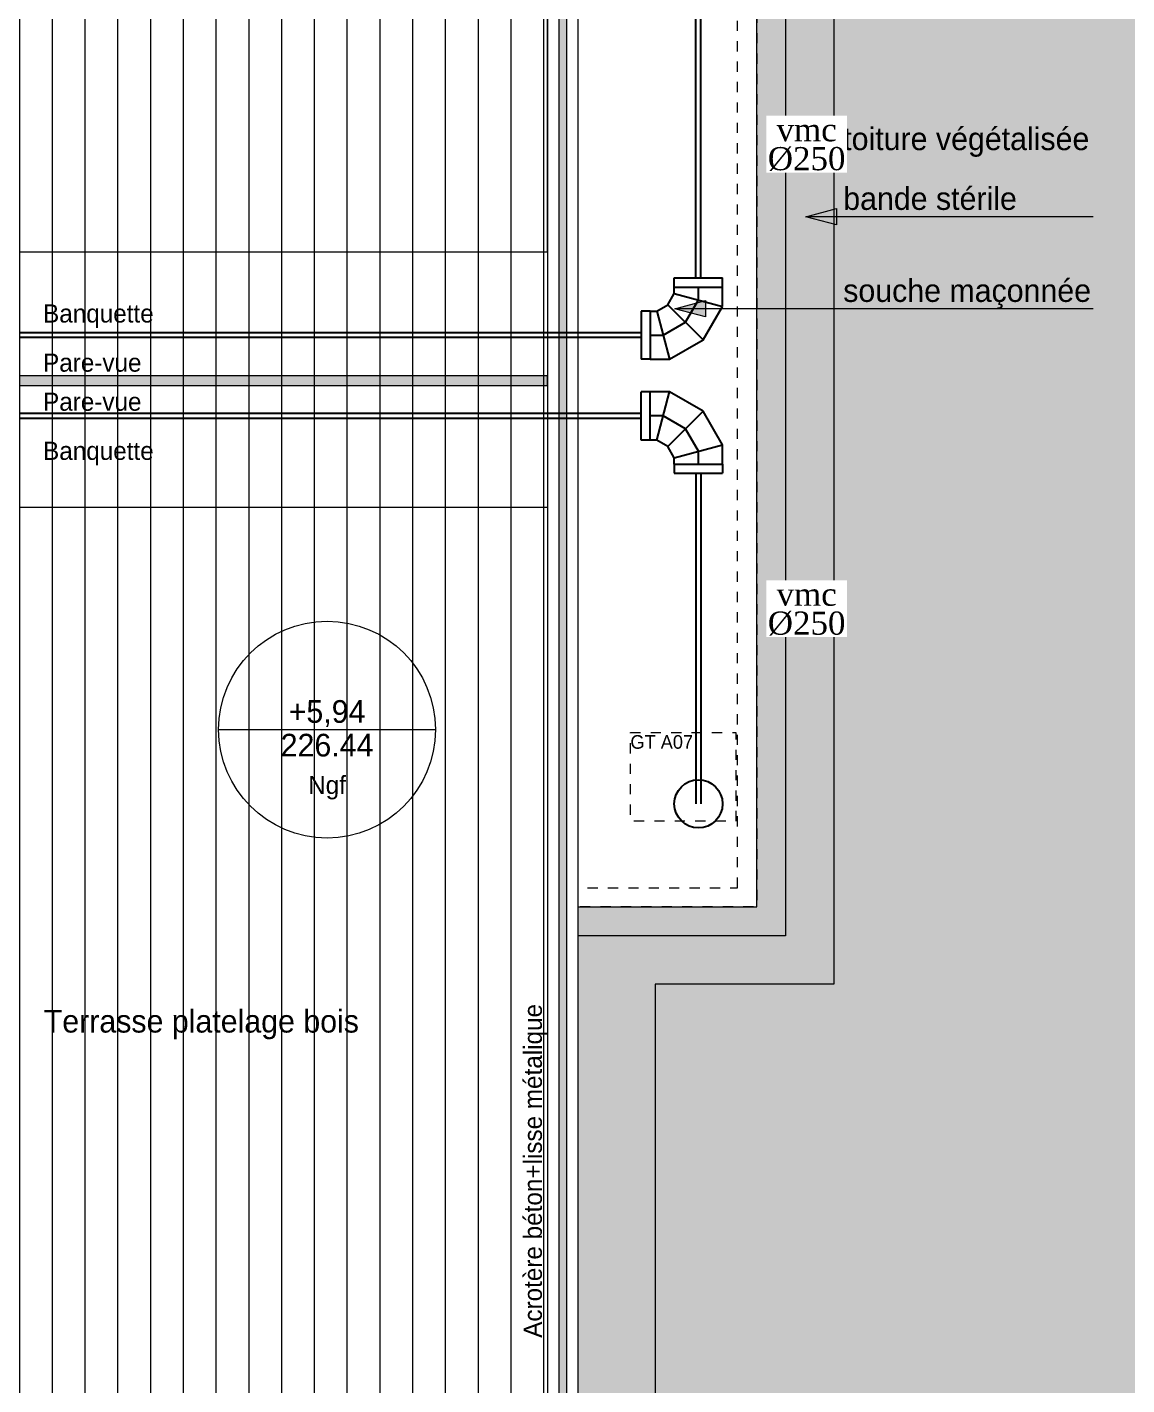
# Model space of a CAD drawing. Header units: centimetres. Extents: x 2738 to 7810, y 2495 to 5758.
# Drawn here: x 6481 to 7051, y 3696 to 4400 of the extents above; entities that cross this region are included whole.
import ezdxf

# ---------------------------------------------------------------- set-up
doc = ezdxf.new("R2010")
doc.units = ezdxf.units.CM
doc.header["$LTSCALE"] = 12.7
doc.linetypes.add('ISO-03', pattern=[3, 1.2, -1.8])
doc.linetypes.add('VW-01', pattern=[0.83312, 0.41656, -0.41656])
for name, color, linetype, lineweight in [('B GÈnÈral', 7, 'Continuous', 5), ('B Général', 7, 'Continuous', 5), ('C ANNOTATIONS-niveaux', 7, 'Continuous', 5), ('C ANNOTATIONS-prestations', 7, 'Continuous', 5), ('C ANNOTATIONS-prestations-1', 7, 'Continuous', 5), ('C ANNOTATIONS-texte', 7, 'Continuous', 5)]:
    doc.layers.add(name, color=color, linetype=linetype, lineweight=lineweight)
doc.layers.add('C ANNOTATIONS-textes-numérotation gaine', color=7, linetype='ISO-03', lineweight=5, true_color=0xdd0000)
doc.layers.add('prlm-VMC', color=93, linetype='Continuous')
doc.styles.add('Eurostile', font='')
doc.styles.add('prlm-vmc', font='pala.ttf', dxfattribs={"height": 14})
doc.styles.get('Eurostile').set_extended_font_data('Eurostile')
pattern_1 = [(90, (0, 0), (17, 0), [])]

# ---------------------------------------------------------------- blocks, each defined once
blk = doc.blocks.new('Groupe-9-1')
at = {"layer": 'B GÈnÈral', "linetype": 'Continuous', "lineweight": 0}
h = blk.add_hatch(color=7, dxfattribs=at)
h.paths.add_polyline_path([(6766.8, 4893.39), (7614.48, 4893.39), (7614.48, 3541.39), (6871, 3541.38), (6871, 3541.38), (6766.8, 3541.38), (6766.8, 3943.95), (6859.41, 3943.95), (6859.41, 4490.05), (6766.8, 4490.05)])
h.paths.add_polyline_path([(7574.48, 4853.39), (6806.8, 4853.39), (6806.8, 4530.05), (6899.41, 4530.05), (6899.41, 3903.95), (6806.8, 3903.95), (6806.8, 3581.39), (6856.35, 3581.39), (7574.48, 3581.39)])
at = {"layer": 'B GÈnÈral', "linetype": 'Continuous', "lineweight": 5}
h = blk.add_hatch(dxfattribs=at)
h.set_pattern_fill('H_BETON', style=0, pattern_type=2)
h.set_pattern_definition([(-142.125, (18.52, 3.53), (43.7117, -46.2287), [20.1116, -70.0022]), (-46.603, (18.52, 3.53), (74.8986, 50.107), [10.1363, -53.48606]), (-168.1342, (25.97, -3.92), (43.22876, -46.14675), [23.8315, -66.28233]), (-45, (74.487, 21.94), (26.14722, 36.694), [3.74198, -41.31494]), (28.99596, (32.19, 40.13), (42.29579, -18.18976), [4.24987, -37.59605]), (-23.1986, (33.07, 39.688), (10.64927, 43.78035), [6.71663, -38.34028]), (-45.27307, (35.91, 42.19), (26.3218, 36.56896), [6.6235, -39.4178]), (-170.5377, (0, 0), (58.6455, -170.4193), [10.729, -169.4987]), (-107.3538, (-22.49, 19.844), (44.63721, -6.13557), [7.39208, -37.66483]), (-54.46244, (-22.49, 19.844), (45.86113, -6.17366), [7.58682, -37.4701]), (179.84497, (-18.991, 13.656), (41.80673, -21.85841), [5.26239, -34.29632])])
h.paths.add_polyline_path([(6806.8, 3903.95), (6806.8, 3581.39), (7574.48, 3581.39), (7574.48, 4853.39), (6806.8, 4853.39), (6806.8, 4530.05), (6899.41, 4530.05), (6899.41, 3903.95)])
at = {"layer": 'B Général', "color": 7, "linetype": 'Continuous', "lineweight": 20, "flags": 128}
for points in [[(6766.8, 4893.39), (7614.48, 4893.39), (7614.48, 3541.39), (6871, 3541.38), (6871, 3541.38), (6766.8, 3541.38), (6766.8, 3943.95), (6859.41, 3943.95), (6859.41, 4490.05), (6766.8, 4490.05)], [(7574.48, 4853.39), (6806.8, 4853.39), (6806.8, 4530.05), (6899.41, 4530.05), (6899.41, 3903.95), (6806.8, 3903.95), (6806.8, 3581.39), (6856.35, 3581.39), (7574.48, 3581.39), (7574.48, 4853.39)]]:
    blk.add_lwpolyline(points, close=True, dxfattribs=at)
at = {"layer": 'B Général', "color": 7, "linetype": 'Continuous', "lineweight": 5, "flags": 128}
blk.add_lwpolyline([(6806.8, 3903.95), (6806.8, 3581.39), (7574.48, 3581.39), (7574.48, 4853.39), (6806.8, 4853.39), (6806.8, 4530.05), (6899.41, 4530.05), (6899.41, 3903.95)], close=True, dxfattribs=at)
blk = doc.blocks.new('Alti BAT A TERRASSE R+2')
at = {"layer": 'C ANNOTATIONS-niveaux', "color": 7, "linetype": 'Continuous', "lineweight": 5}
blk.add_line((-55.92, -9.05), (56.58, -9.05), dxfattribs=at)
blk.add_circle((0.33, -9.05), 56.25, dxfattribs=at)
at = {"layer": 'C ANNOTATIONS-niveaux', "color": 7, "attachment_point": 2, "rotation": 0, "line_spacing_factor": 0.894142, "style": 'Eurostile'}
for s, insert, char_height in [('+5,94', (0.33, 6.24), 11.765), ('226.44', (0.33, -11.22), 11.765), ('Ngf', (0.33, -33.06), 9.412)]:
    blk.add_mtext(s, dxfattribs=dict(at, insert=insert, char_height=char_height))
blk = doc.blocks.new('Groupe-25-1')
at = {"layer": 'B Général', "color": 7, "linetype": 'VW-01', "lineweight": 5, "flags": 128}
blk.add_lwpolyline([(6793.89, 4034.39), (6848.53, 4034.39), (6848.53, 3988.39), (6793.89, 3988.39)], close=True, dxfattribs=at)
at = {"layer": 'C ANNOTATIONS-textes-numérotation gaine', "color": 7, "insert": (6793.89, 4033.09), "char_height": 7.059, "width": 46, "attachment_point": 1, "line_spacing_factor": 0.894142, "style": 'Eurostile'}
blk.add_mtext('GT A07', dxfattribs=at)
blk = doc.blocks.new('xi.c250-90')
at = {"layer": 'prlm-VMC'}
for p, q in [((14.95, 42.26), (-2.45, 32.21)), ((21.65, 17.26), (14.95, 42.26)), ((25, 42.26), (14.95, 42.26)), ((25, 42.26), (29.76, 42.26)), ((25, 17.26), (25, 42.26)), ((29.76, 17.26), (29.76, 42.26)), ((-2.45, 32.21), (-12.5, 14.81)), ((15.85, 13.91), (-2.45, 32.21)), ((18.3, 29.76), (6.7, 23.06)), ((25, 29.76), (18.3, 29.76)), ((6.7, 23.06), (0, 11.46)), ((12.5, 8.11), (-12.5, 14.81)), ((-12.5, 14.81), (-12.5, 4.76)), ((21.65, 17.26), (15.85, 13.91)), ((25, 17.26), (21.65, 17.26)), ((25, 17.26), (29.76, 17.26)), ((0, 11.46), (0, 4.76)), ((15.85, 13.91), (12.5, 8.11)), ((12.5, 8.11), (12.5, 4.76)), ((-12.5, 4.76), (-12.5, 0)), ((12.5, 4.76), (-12.5, 4.76)), ((12.5, 0), (-12.5, 0)), ((12.5, 4.76), (12.5, 0))]:
    blk.add_line(p, q, dxfattribs=at)
blk = doc.blocks.new('xi.vmcd250')
at = {"layer": 'prlm-VMC', "color": 0, "linetype": 'ByBlock', "lineweight": -2, "insert": (0, 0), "char_height": 12, "width": 39.3872, "attachment_point": 2, "line_spacing_factor": 0.75, "style": 'prlm-vmc', "bg_fill": 3, "box_fill_scale": 1.1, "bg_fill_color": 256, "bg_fill_transparency": 0}
blk.add_mtext('vmc\\P%%C250', dxfattribs=at)

msp = doc.modelspace()

# ---------------------------------------------------------------- hatches: boundary and pattern name
at = {"layer": 'B GÈnÈral', "linetype": 'Continuous', "lineweight": 0, "true_color": 0xbbbbbb}
msp.add_hatch(color=9, dxfattribs=at).paths.add_polyline_path([(6760.96, 3533.39), (6760.96, 4901.39), (6756.71, 4901.39), (6756.71, 3533.39)])
at = {"layer": 'B GÈnÈral', "linetype": 'Continuous', "lineweight": 5, "true_color": 0x444444}
h = msp.add_hatch(dxfattribs=at)
h.set_pattern_fill('BARDAGE BOIS-2', color=250, style=0, pattern_type=2)
h.set_pattern_definition(pattern_1)
h.paths.add_polyline_path([(6215.89, 4893.35), (6215.89, 4400.24), (6273.89, 4400.24), (6273.89, 4283.76), (6750.8, 4283.6), (6750.8, 4893.36)])
h = msp.add_hatch(dxfattribs=at)
h.set_pattern_fill('BARDAGE BOIS-2', color=250, style=0, pattern_type=2)
h.set_pattern_definition(pattern_1)
h.paths.add_polyline_path([(6273.89, 4283.76), (6750.8, 4283.76), (6750.8, 4151.22), (6273.89, 4151.22)])
at = {"layer": 'B GÈnÈral', "linetype": 'Continuous', "lineweight": 0, "true_color": 0xeeeeee}
msp.add_hatch(color=7, dxfattribs=at).paths.add_polyline_path([(6750.8, 4219.5), (6221.89, 4219.5), (6221.89, 4214.5), (6750.8, 4214.5)])
at = {"layer": 'B GÈnÈral', "linetype": 'Continuous', "lineweight": 5, "true_color": 0x444444}
h = msp.add_hatch(dxfattribs=at)
h.set_pattern_fill('BARDAGE BOIS-2', color=250, style=0, pattern_type=2)
h.set_pattern_definition(pattern_1)
h.paths.add_polyline_path([(6215.89, 3541.38), (6215.89, 4034.53), (6273.89, 4034.53), (6273.89, 4151.4), (6750.8, 4151.22), (6750.8, 3541.42)])
at = {"layer": 'C ANNOTATIONS-prestations-1', "linetype": 'Continuous', "lineweight": 0}
for points in [[(6900.88, 4297.75), (6885, 4302), (6900.88, 4306.26)], [(6832.88, 4250.02), (6817, 4254.27), (6832.88, 4258.52)]]:
    msp.add_hatch(color=7, dxfattribs=at).paths.add_polyline_path(points)

# ---------------------------------------------------------------- linework, layer by layer
at = {"layer": 'B Général', "linetype": 'Continuous', "lineweight": 5, "flags": 128}
for points in [[(6760.96, 3533.39), (6760.96, 4901.39), (6756.71, 4901.39), (6756.71, 3533.39)], [(6766.8, 3541.38), (6766.8, 4893.36), (6750.8, 4893.36), (6750.8, 3541.38)]]:
    msp.add_lwpolyline(points, dxfattribs=at)
at = {"layer": 'B Général', "color": 7, "linetype": 'Continuous', "lineweight": 5, "flags": 128}
for points in [[(6215.89, 4893.35), (6215.89, 4400.24), (6273.89, 4400.24), (6273.89, 4283.76), (6750.8, 4283.6), (6750.8, 4893.36)], [(6273.89, 4283.76), (6750.8, 4283.76), (6750.8, 4151.22), (6273.89, 4151.22)], [(6750.8, 4219.5), (6221.89, 4219.5), (6221.89, 4214.5), (6750.8, 4214.5)], [(6215.89, 3541.38), (6215.89, 4034.53), (6273.89, 4034.53), (6273.89, 4151.4), (6750.8, 4151.22), (6750.8, 3541.42)]]:
    msp.add_lwpolyline(points, close=True, dxfattribs=at)
at = {"layer": 'B Général', "linetype": 'Continuous', "lineweight": 5, "flags": 128}
msp.add_lwpolyline([(6766.8, 4504.95), (6874.41, 4504.95), (6874.41, 3928.95), (6766.8, 3928.95)], close=True, dxfattribs=at)
at = {"layer": 'B Général', "linetype": 'VW-01', "lineweight": 5, "flags": 128}
msp.add_lwpolyline([(6849.41, 3953.95), (6849.41, 4480.05), (6766.8, 4480.05), (6766.8, 4490.05), (6859.41, 4490.05), (6859.41, 3943.95), (6766.8, 3943.95), (6766.8, 3953.95)], close=True, dxfattribs=at)
at = {"layer": 'C ANNOTATIONS-prestations'}
for p, q in [((7034, 4302), (6885, 4302)), ((7034, 4254.27), (6817, 4254.27))]:
    msp.add_line(p, q, dxfattribs=at)
at = {"layer": 'C ANNOTATIONS-prestations', "color": 7, "linetype": 'Continuous', "lineweight": 5, "flags": 128}
for points in [[(6900.88, 4297.75), (6885, 4302), (6900.88, 4306.26)], [(6832.88, 4250.02), (6817, 4254.27), (6832.88, 4258.52)]]:
    msp.add_lwpolyline(points, close=True, dxfattribs=at)
at = {"layer": 'prlm-VMC', "ltscale": 25}
for p, q in [((6827.93, 4270.28), (6827.93, 4439.81)), ((6830.43, 4270.28), (6830.43, 4439.81)), ((6799.42, 4241.77), (6246.73, 4241.77)), ((6799.42, 4239.27), (6246.73, 4239.27)), ((6799.42, 4199.9), (6246.99, 4199.9)), ((6799.42, 4197.4), (6246.99, 4197.4)), ((6827.93, 4168.88), (6827.93, 3997.46)), ((6830.43, 4168.88), (6830.43, 3997.46))]:
    msp.add_line(p, q, dxfattribs=at)
at = {"layer": 'prlm-VMC'}
msp.add_circle((6829.18, 3997.46), 12.5, dxfattribs=at)

# ---------------------------------------------------------------- block references
at = {"layer": 'B Général', "color": 7}
msp.add_blockref('Groupe-9-1', (0, 0), dxfattribs=at)
at = {"layer": 'C ANNOTATIONS-niveaux', "color": 7}
msp.add_blockref('Alti BAT A TERRASSE R+2', (6636.17, 4045), dxfattribs=at)
at = {"layer": 'C ANNOTATIONS-textes-numérotation gaine', "color": 7}
msp.add_blockref('Groupe-25-1', (0, 0), dxfattribs=at)
at = {"layer": 'prlm-VMC'}
for p, rotation in [((6829.18, 4270.28), 180), ((6799.42, 4198.65), 270)]:
    msp.add_blockref('xi.c250-90', p, dxfattribs=dict(at, rotation=rotation))

# ---------------------------------------------------------------- texts
at = {"layer": 'B Général', "color": 7, "char_height": 9.412, "attachment_point": 1, "line_spacing_factor": 0.894142, "style": 'Eurostile'}
for s, insert in [('Banquette', (6489.16, 4256.52)), ('Pare-vue', (6489.16, 4231.02)), ('Pare-vue', (6489.16, 4210.76)), ('Banquette', (6489.16, 4185.26))]:
    msp.add_mtext(s, dxfattribs=dict(at, insert=insert))
at = {"layer": 'B Général', "color": 7, "insert": (6738.57, 3720.49), "char_height": 9.412, "attachment_point": 1, "rotation": 90, "line_spacing_factor": 0.894142, "style": 'Eurostile'}
msp.add_mtext('Acrotère béton+lisse métalique', dxfattribs=at)
at = {"layer": 'C ANNOTATIONS-prestations', "char_height": 11.765, "width": 151.4842, "attachment_point": 1, "line_spacing_factor": 0.894142, "style": 'Eurostile'}
for s, insert in [('toiture végétalisée \\P', (6904.33, 4348.3)), ('bande stérile', (6904.33, 4317.3)), ('souche maçonnée', (6904.33, 4269.56))]:
    msp.add_mtext(s, dxfattribs=dict(at, insert=insert))
at = {"layer": 'C ANNOTATIONS-texte', "insert": (6489.52, 3890.58), "char_height": 11.765, "width": 189.1818, "attachment_point": 1, "line_spacing_factor": 0.894142, "style": 'Eurostile'}
msp.add_mtext('Terrasse platelage bois', dxfattribs=at)

# ---------------------------------------------------------------- next in the draw order: block references
at = {"layer": 'prlm-VMC'}
for p in [(6885.33, 4353.12), (6885.33, 4112.2)]:
    msp.add_blockref('xi.vmcd250', p, dxfattribs=at)

doc.saveas('drawing.dxf')
